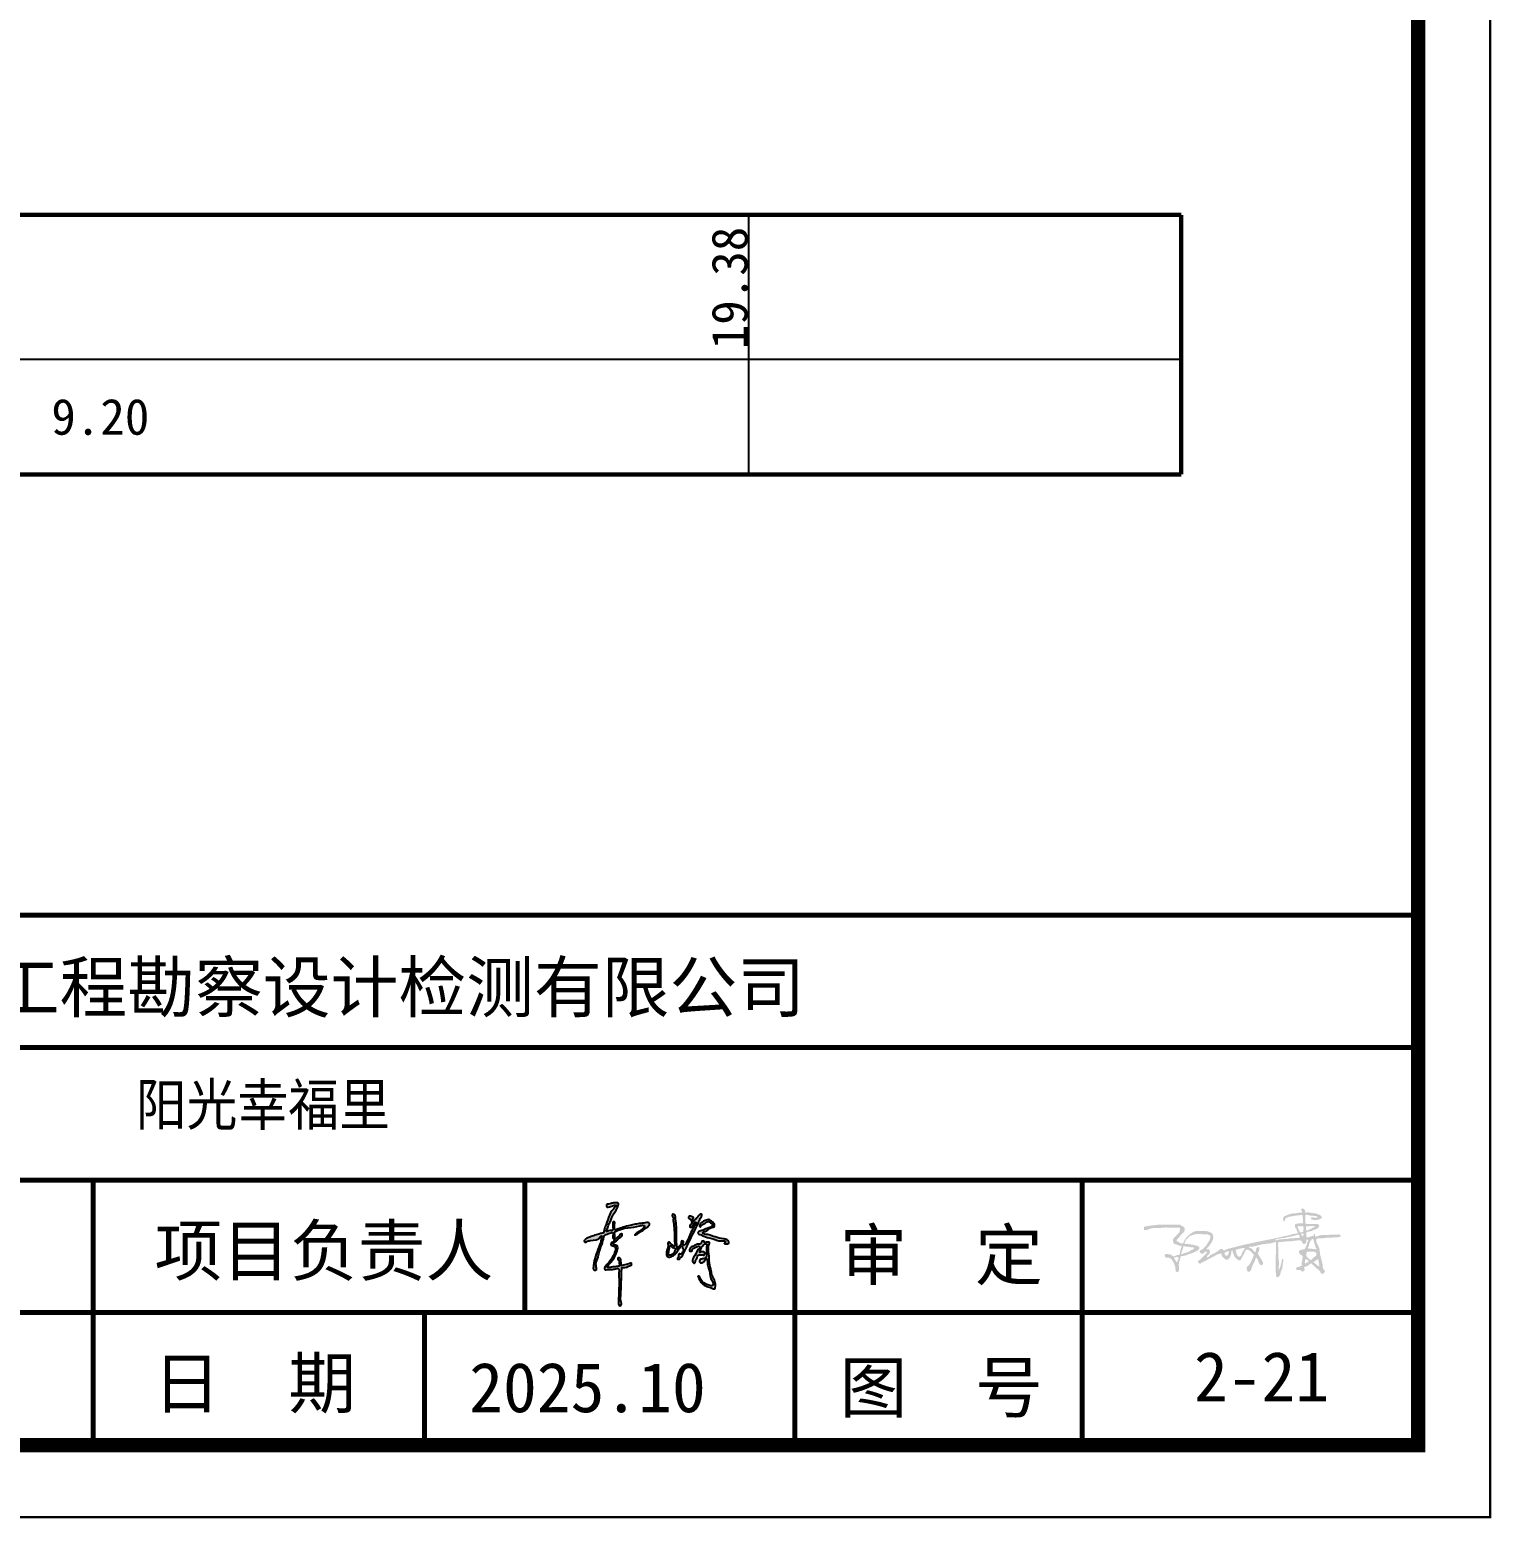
# Model space of a CAD drawing. Header units: millimetres. Extents: x -255 to 9196, y 129 to 426.
# Drawn here: x 9094.2 to 9195.6, y 129.3 to 232.5 of the extents above; entities that cross this region are included whole.
import ezdxf
from ezdxf.enums import TextEntityAlignment as Align

# ---------------------------------------------------------------- set-up
doc = ezdxf.new("R2010")
doc.units = ezdxf.units.MM
doc.layers.add('不打印', color=7, linetype='Continuous', plot=False)
doc.layers.add('地质-图框', color=7, linetype='Continuous')
doc.layers.add('地质-标注栏', color=7, linetype='Continuous')
doc.styles.add('LZ_PMT_LINE', font='SIMSUN_0.TTF', dxfattribs={"height": 2})
doc.styles.get("Standard").update_dxf_attribs({"font": 'simfang_0.ttf', "height": 2.5})
doc.styles.add('标注栏数据', font='simfang_0.ttf', dxfattribs={"width": 0.7, "height": 2.5})

msp = doc.modelspace()

# ---------------------------------------------------------------- hatches: boundary and pattern name
at = {"linetype": 'Continuous'}
h = msp.add_hatch(color=0, dxfattribs=at)
edge = h.paths.add_edge_path()
edge.add_spline(control_points=[(9134.82, 151), (9134.82, 151), (9134.6, 150.97), (9134.47, 150.9), (9134.31, 150.82), (9134.19, 150.88), (9134.16, 150.96), (9134.2, 151.06), (9134.34, 151.04), (9134.51, 151.12), (9134.72, 151.15), (9135.03, 151.18), (9135, 150.96), (9134.94, 150.81), (9134.84, 150.66), (9134.75, 150.5), (9134.64, 150.33), (9134.54, 150.11), (9134.45, 149.84), (9134.31, 149.64), (9134.27, 149.43), (9134.21, 149.32), (9134.11, 149.16), (9134.28, 149.17), (9134.38, 149.22), (9134.51, 149.23), (9134.66, 149.25), (9134.59, 149.49), (9134.63, 149.64), (9134.59, 149.84), (9134.77, 149.84), (9134.71, 149.64), (9134.74, 149.49), (9134.72, 149.34), (9134.78, 149.25), (9134.98, 149.37), (9135.26, 149.42), (9135.67, 149.55), (9136.07, 149.63), (9136.46, 149.73), (9136.79, 149.73), (9137.01, 149.8), (9137.19, 149.73), (9137.09, 149.52), (9136.85, 149.35), (9136.56, 149.14), (9136.3, 148.98), (9136.18, 148.92), (9136.11, 148.89), (9136.21, 149), (9136.3, 149.07), (9136.5, 149.2), (9136.66, 149.34), (9136.79, 149.44), (9136.83, 149.55), (9136.67, 149.6), (9136.02, 149.38), (9135.39, 149.47), (9134.72, 149.11), (9134.75, 149.07), (9134.72, 148.95), (9134.77, 148.83), (9134.75, 148.68), (9134.84, 148.63), (9134.91, 148.75), (9135.02, 148.83), (9135.11, 148.92), (9135.18, 149), (9135.27, 148.98), (9135.25, 148.82), (9135.07, 148.73), (9134.91, 148.54), (9134.76, 148.45), (9134.67, 148.36), (9134.67, 148.29), (9134.7, 148.17), (9134.93, 148.24), (9134.98, 147.92), (9134.84, 147.58), (9134.62, 147.19), (9134.38, 146.87), (9134.24, 146.77), (9134.2, 146.68), (9134.38, 146.63), (9134.56, 146.7), (9134.83, 146.72), (9134.97, 146.74), (9135.09, 146.76), (9135.06, 146.91), (9135.06, 147.02), (9135.06, 147.18), (9134.93, 147.19), (9134.96, 147.38), (9135.2, 147.28), (9135.16, 147.06), (9135.22, 146.93), (9135.18, 146.77), (9135.47, 146.87), (9135.63, 146.9), (9135.81, 146.94), (9135.89, 146.98), (9135.91, 146.94), (9135.92, 146.9), (9135.92, 146.86), (9135.91, 146.81), (9135.86, 146.81), (9135.68, 146.74), (9135.49, 146.69), (9135.28, 146.67), (9135.26, 146.65), (9135.22, 146.65), (9135.24, 146.62), (9135.18, 146.28), (9135.23, 145.64), (9135.16, 144.87), (9135.15, 144.35), (9135.23, 144.12), (9135.18, 143.99), (9134.99, 144.04), (9135.03, 144.87), (9135.04, 145.58), (9135.03, 146.31), (9135.06, 146.49), (9135.02, 146.54), (9135, 146.6), (9134.81, 146.57), (9134.55, 146.5), (9134.29, 146.54), (9134.07, 146.48), (9134.05, 146.55), (9134.03, 146.61), (9134.06, 146.71), (9134.17, 146.87), (9134.44, 147.09), (9134.61, 147.43), (9134.74, 147.71), (9134.81, 147.89), (9134.82, 148.1), (9134.64, 148.16), (9134.47, 148.2), (9134.49, 148.36), (9134.61, 148.42), (9134.71, 148.48), (9134.73, 148.6), (9134.61, 148.67), (9134.6, 148.84), (9134.66, 149), (9134.57, 149.1), (9134.39, 149.01), (9134.22, 149), (9134.02, 148.91), (9133.98, 148.62), (9133.83, 148.22), (9133.63, 147.67), (9133.56, 147.23), (9133.42, 146.96), (9133.46, 146.82), (9133.44, 146.7), (9133.51, 146.6), (9133.47, 146.52), (9133.43, 146.47), (9133.36, 146.48), (9133.27, 146.49), (9133.25, 146.64), (9133.31, 147.16), (9133.54, 147.84), (9133.81, 148.51), (9133.81, 148.76), (9133.9, 148.86), (9133.77, 148.85), (9133.66, 148.57), (9133.18, 148.57), (9132.84, 148.49), (9132.71, 148.4), (9132.63, 148.46), (9132.64, 148.58), (9132.79, 148.69), (9133.04, 148.77), (9133.36, 148.93), (9133.67, 148.97), (9133.85, 149.05), (9133.98, 149.04), (9133.99, 149.26), (9134.23, 149.77), (9134.35, 150.46), (9134.75, 150.81), (9134.8, 150.89), (9134.83, 150.93), (9134.84, 150.96), (9134.86, 150.99), (9134.82, 151), (9134.82, 151)], knot_values=[0, 0, 0, 0, 0.197659, 0.38152, 0.566109, 0.652135, 0.748753, 0.807036, 0.92578, 1.122031, 1.368988, 1.626652, 1.76802, 1.918621, 2.118344, 2.300641, 2.476901, 2.727997, 3.020459, 3.30281, 3.467088, 3.639635, 3.748419, 3.829445, 4.003086, 4.123696, 4.214806, 4.40081, 4.667341, 4.776567, 4.878347, 5.011798, 5.239779, 5.391232, 5.421408, 5.561877, 5.912571, 6.38166, 6.788598, 7.158235, 7.581854, 7.75821, 7.879208, 8.024703, 8.302733, 8.776744, 9.113748, 9.171835, 9.21185, 9.282009, 9.431192, 9.655122, 9.945004, 10.084012, 10.156313, 10.23478, 10.492922, 12.265977, 12.308224, 12.341497, 12.381398, 12.643767, 12.73859, 12.784271, 12.894334, 13.057034, 13.22312, 13.293963, 13.355493, 13.427134, 13.691979, 13.931156, 14.154695, 14.230531, 14.280349, 14.357953, 14.559753, 14.73671, 15.127693, 15.701362, 16.09181, 16.245167, 16.284172, 16.325965, 16.693564, 16.937976, 17.092889, 17.140175, 17.268068, 17.432612, 17.543247, 17.640717, 17.742204, 17.919021, 18.124187, 18.330875, 18.38331, 18.514374, 18.915136, 19.05586, 19.094889, 19.129342, 19.171939, 19.2281, 19.253164, 19.30045, 19.335915, 19.866366, 19.900833, 19.91431, 19.956102, 19.971506, 20.016335, 20.975658, 21.868584, 22.374573, 22.482502, 22.597173, 22.697846, 22.941553, 24.708467, 25.088101, 25.161193, 25.220954, 25.277606, 25.350797, 25.711986, 26.113546, 26.20435, 26.256258, 26.30822, 26.383415, 26.54161, 26.923438, 27.405824, 27.649529, 27.849929, 27.988286, 28.210288, 28.334066, 28.448614, 28.601664, 28.712075, 28.802319, 28.905249, 29.053216, 29.28859, 29.3441, 29.421244, 29.800842, 29.895833, 30.034219, 30.598059, 31.241971, 31.744499, 31.964954, 32.082734, 32.192402, 32.311997, 32.392136, 32.448377, 32.505145, 32.585331, 32.68582, 32.890345, 34.212601, 34.822842, 34.959792, 35.019354, 35.099489, 35.175216, 35.910229, 36.17828, 36.27437, 36.332015, 36.438545, 36.566652, 36.87459, 37.22398, 37.642874, 37.759289, 37.851306, 37.959659, 38.310672, 39.66111, 39.8191, 39.895663, 39.943134, 39.968266, 39.993907, 40.020381, 40.020381, 40.020381, 40.020381], degree=3, periodic=0)
h = msp.add_hatch(color=0, dxfattribs=at)
edge = h.paths.add_edge_path()
edge.add_spline(control_points=[(9138.75, 150.19), (9138.75, 150.19), (9138.7, 150.37), (9138.87, 150.36), (9138.96, 150.23), (9138.99, 149.93), (9139.04, 149.38), (9139.02, 148.81), (9139.05, 148.29), (9139.08, 148.13), (9139.06, 147.94), (9139.13, 147.99), (9139.15, 148.1), (9139.25, 148.18), (9139.33, 148.25), (9139.35, 148.33), (9139.34, 148.41), (9139.36, 148.53), (9139.46, 148.52), (9139.54, 148.47), (9139.52, 148.38), (9139.46, 148.31), (9139.49, 148.22), (9139.57, 148.2), (9139.64, 148.28), (9139.88, 148.6), (9140.04, 149.21), (9140.28, 149.54), (9140.42, 149.81), (9140.24, 149.77), (9140.22, 149.63), (9140.13, 149.53), (9140.06, 149.44), (9139.91, 149.48), (9140.01, 149.61), (9140.05, 149.7), (9140.08, 149.76), (9140.09, 149.81), (9140.05, 149.85), (9140.07, 149.92), (9140.03, 149.99), (9139.96, 150.06), (9139.84, 150.09), (9139.87, 150.18), (9139.91, 150.23), (9139.94, 150.22), (9139.99, 150.22), (9140.05, 150.21), (9140.12, 150.18), (9140.22, 150.15), (9140.19, 150.05), (9140.13, 149.98), (9140.13, 149.9), (9140.13, 149.78), (9140.28, 149.92), (9140.41, 150.06), (9140.56, 150.26), (9140.7, 150.38), (9140.79, 150.35), (9140.79, 150.24), (9140.68, 150.09), (9140.41, 149.33), (9139.9, 148.52), (9139.57, 147.67), (9139.39, 147.43), (9139.31, 147.35), (9139.28, 147.25), (9139.19, 147.25), (9139.09, 147.22), (9139.1, 147.34), (9139.17, 147.41), (9139.18, 147.5), (9139.19, 147.64), (9139.26, 147.6), (9139.29, 147.58), (9139.36, 147.57), (9139.39, 147.71), (9139.48, 147.78), (9139.53, 147.92), (9139.43, 148.01), (9139.45, 148.12), (9139.33, 148.18), (9139.29, 147.98), (9139.15, 147.88), (9139.05, 147.69), (9138.91, 147.55), (9138.75, 147.45), (9138.59, 147.37), (9138.44, 147.37), (9138.31, 147.46), (9138.33, 147.72), (9138.41, 147.96), (9138.47, 148.21), (9138.41, 148.36), (9138.49, 148.44), (9138.57, 148.4), (9138.62, 148.3), (9138.75, 148.24), (9138.82, 148.17), (9138.89, 148.1), (9138.94, 148.19), (9138.89, 148.37), (9138.91, 148.81), (9138.86, 149.31), (9138.85, 149.75), (9138.77, 149.98), (9138.84, 150.11), (9138.75, 150.19), (9138.75, 150.19)], knot_values=[0, 0, 0, 0, 0.151641, 0.238659, 0.376664, 0.590515, 1.141021, 2.014882, 2.347755, 2.615323, 2.676021, 2.710593, 2.804102, 3.007035, 3.061602, 3.13322, 3.245143, 3.315186, 3.427304, 3.477072, 3.564265, 3.655727, 3.739894, 3.799056, 3.87173, 4.029935, 5.057343, 5.495043, 5.597064, 5.685824, 5.870477, 5.988218, 6.103187, 6.183129, 6.327156, 6.441553, 6.499549, 6.531273, 6.581438, 6.655339, 6.72585, 6.812621, 6.931223, 7.021295, 7.055988, 7.084035, 7.115588, 7.194681, 7.265663, 7.364865, 7.435714, 7.528285, 7.616981, 7.694766, 7.78323, 8.036039, 8.413504, 8.498284, 8.569266, 8.640116, 8.796808, 9.11983, 11.055099, 11.664171, 11.835983, 11.928577, 12.010113, 12.106825, 12.184086, 12.258206, 12.373062, 12.483201, 12.58762, 12.624928, 12.680159, 12.714126, 12.812598, 13.001774, 13.096833, 13.217036, 13.332331, 13.402875, 13.528845, 13.768977, 13.951307, 14.158673, 14.352187, 14.53796, 14.658549, 14.786357, 14.957076, 15.350749, 15.580771, 15.713776, 15.795278, 15.84804, 15.944469, 16.12046, 16.24941, 16.284195, 16.350242, 16.460828, 16.859637, 17.639134, 17.969349, 18.182657, 18.322554, 18.394148, 18.394148, 18.394148, 18.394148], degree=3, periodic=0)
edge = h.paths.add_edge_path()
edge.add_spline(control_points=[(9138.53, 148.08), (9138.53, 148.08), (9138.59, 148.16), (9138.68, 148.15), (9138.74, 148.06), (9138.84, 147.99), (9138.96, 147.97), (9138.99, 147.88), (9138.93, 147.81), (9138.87, 147.7), (9138.75, 147.56), (9138.6, 147.52), (9138.42, 147.56), (9138.48, 147.73), (9138.49, 147.88), (9138.51, 147.97), (9138.53, 148.08), (9138.53, 148.08)], knot_values=[0, 0, 0, 0, 0.075273, 0.154812, 0.252221, 0.377888, 0.530519, 0.569008, 0.63793, 0.773479, 0.964927, 1.137476, 1.253643, 1.402924, 1.561683, 1.692143, 1.765906, 1.765906, 1.765906, 1.765906], degree=3, periodic=0)
h = msp.add_hatch(color=0, dxfattribs=at)
edge = h.paths.add_edge_path()
edge.add_spline(control_points=[(9140.67, 149.48), (9140.67, 149.48), (9140.6, 149.51), (9140.63, 149.59), (9140.66, 149.65), (9140.69, 149.74), (9140.8, 149.79), (9140.9, 149.87), (9141.04, 149.93), (9141.16, 149.96), (9141.29, 150.01), (9141.34, 149.93), (9141.43, 149.91), (9141.51, 149.81), (9141.66, 149.74), (9141.68, 149.59), (9141.65, 149.45), (9141.33, 149.45), (9141.16, 149.18), (9140.92, 149.15), (9140.79, 148.99), (9141.36, 148.94), (9141.7, 148.76), (9142.19, 148.67), (9142.52, 148.61), (9142.65, 148.51), (9142.68, 148.4), (9142.63, 148.31), (9142.51, 148.3), (9142.44, 148.3), (9142.34, 148.32), (9142.38, 148.38), (9142.43, 148.4), (9142.46, 148.53), (9141.92, 148.47), (9141.6, 148.67), (9141.1, 148.74), (9140.84, 148.87), (9140.67, 148.96), (9140.53, 148.97), (9140.51, 149.06), (9140.57, 149.18), (9140.84, 149.22), (9141.12, 149.37), (9141.37, 149.44), (9141.58, 149.57), (9141.49, 149.72), (9141.37, 149.76), (9141.28, 149.87), (9141.14, 149.86), (9141.03, 149.72), (9140.85, 149.66), (9140.73, 149.56), (9140.72, 149.48), (9140.67, 149.48), (9140.67, 149.48)], knot_values=[0, 0, 0, 0, 0.068569, 0.120283, 0.209334, 0.288456, 0.410161, 0.543077, 0.67672, 0.831793, 0.968421, 0.997207, 1.096469, 1.208819, 1.397135, 1.525038, 1.6288, 1.79443, 2.318001, 2.461788, 2.508986, 2.880792, 3.402072, 4.029968, 4.268004, 4.406366, 4.496694, 4.587713, 4.670899, 4.818574, 4.863121, 4.909296, 4.982462, 5.020931, 5.274915, 5.995984, 6.445824, 6.716471, 6.880111, 7.020502, 7.069661, 7.134015, 7.408033, 7.793483, 8.071446, 8.264313, 8.338473, 8.530902, 8.628222, 8.742587, 8.884205, 9.139889, 9.29114, 9.346422, 9.364859, 9.364859, 9.364859, 9.364859], degree=3, periodic=0)
h = msp.add_hatch(color=256)
edge = h.paths.add_edge_path(flags=16)
edge.add_spline(control_points=[(9177.06, 147.65), (9177.05, 147.62), (9177.05, 147.57), (9177.11, 147.52), (9177.16, 147.49), (9177.21, 147.48), (9177.28, 147.49), (9177.29, 147.56), (9177.33, 147.61), (9177.35, 147.67), (9177.37, 147.72), (9177.35, 147.78), (9177.28, 147.78), (9177.21, 147.76), (9177.14, 147.75), (9177.12, 147.68), (9177.07, 147.69), (9177.06, 147.67), (9177.06, 147.65), (9177.06, 147.65)], knot_values=[0, 0, 0, 0, 1.094844, 2.010583, 2.936971, 3.772058, 4.559337, 5.371692, 6.406572, 7.298431, 8.125414, 8.707814, 9.723429, 10.914867, 11.774738, 12.831234, 13.232699, 13.516351, 13.791121, 13.791121, 13.791121, 13.791121], degree=3, periodic=0)
edge = h.paths.add_edge_path()
edge.add_spline(control_points=[(9171.47, 149.27), (9171.47, 149.31), (9171.47, 149.39), (9171.48, 149.45), (9171.47, 149.5), (9171.53, 149.5), (9171.65, 149.52), (9171.89, 149.57), (9172.2, 149.59), (9172.47, 149.64), (9172.72, 149.63), (9172.98, 149.63), (9173.25, 149.64), (9173.55, 149.63), (9173.76, 149.64), (9173.98, 149.63), (9174.11, 149.53), (9174.28, 149.46), (9174.32, 149.28), (9174.24, 149.08), (9174.02, 148.95), (9173.91, 148.72), (9173.76, 148.64), (9173.72, 148.5), (9173.91, 148.42), (9174.14, 148.24), (9174.24, 148.46), (9174.31, 148.62), (9174.48, 148.82), (9174.7, 149.01), (9174.91, 149.15), (9175.18, 149.21), (9175.46, 149.18), (9175.79, 149.21), (9176.03, 149.12), (9176.23, 149.02), (9176.27, 148.82), (9176.29, 148.62), (9176.16, 148.4), (9176.03, 148.19), (9175.9, 148.06), (9175.8, 147.98), (9175.84, 147.89), (9175.95, 147.96), (9176.09, 147.79), (9176.02, 147.56), (9175.86, 147.5), (9175.83, 147.42), (9175.86, 147.33), (9176.01, 147.44), (9176.1, 147.55), (9176.28, 147.6), (9176.41, 147.69), (9176.57, 147.77), (9176.68, 147.88), (9176.82, 147.98), (9176.93, 147.93), (9177.01, 147.8), (9177.19, 147.93), (9177.6, 148.03), (9178.29, 148.22), (9179.17, 148.4), (9180.02, 148.58), (9180.71, 148.7), (9181.23, 148.85), (9181.56, 148.89), (9181.82, 149.01), (9182, 148.99), (9182.19, 149.07), (9182.08, 149.21), (9182.05, 149.34), (9181.94, 149.45), (9181.93, 149.59), (9182, 149.71), (9182.17, 149.7), (9182.32, 149.75), (9182.49, 149.69), (9182.52, 149.81), (9182.51, 149.96), (9182.48, 150.11), (9182.49, 150.33), (9182.27, 150.28), (9182.07, 150.28), (9181.84, 150.22), (9181.6, 150.21), (9181.42, 150.14), (9181.28, 150.07), (9181.24, 149.97), (9181.26, 149.9), (9181.19, 149.84), (9181.13, 149.92), (9181.12, 150.02), (9181.14, 150.19), (9181.37, 150.28), (9181.59, 150.37), (9181.85, 150.43), (9182.09, 150.42), (9182.26, 150.5), (9182.47, 150.42), (9182.42, 150.56), (9182.39, 150.62), (9182.38, 150.69), (9182.4, 150.76), (9182.49, 150.76), (9182.58, 150.72), (9182.67, 150.63), (9182.65, 150.54), (9182.65, 150.44), (9182.83, 150.52), (9183, 150.45), (9183.25, 150.43), (9183.48, 150.4), (9183.65, 150.31), (9183.78, 150.24), (9183.81, 150.13), (9183.77, 150.05), (9183.67, 150.01), (9183.53, 149.97), (9183.37, 149.94), (9183.24, 149.96), (9183.16, 150), (9183.07, 149.99), (9183.06, 150.07), (9183.07, 150.16), (9183.22, 150.12), (9183.34, 150.13), (9183.44, 150.13), (9183.53, 150.11), (9183.52, 150.18), (9183.4, 150.23), (9183.24, 150.25), (9183.04, 150.25), (9182.89, 150.29), (9182.78, 150.32), (9182.68, 150.33), (9182.65, 150.22), (9182.67, 150.08), (9182.68, 149.92), (9182.64, 149.77), (9182.7, 149.7), (9182.85, 149.65), (9183.1, 149.71), (9183.35, 149.67), (9183.56, 149.69), (9183.68, 149.52), (9183.46, 149.31), (9183.18, 149.25), (9182.95, 149.14), (9182.76, 149.14), (9182.73, 149.03), (9182.76, 148.93), (9182.68, 148.7), (9182.98, 148.79), (9183.12, 148.84), (9183.27, 148.86), (9183.24, 148.97), (9183.37, 149.02), (9183.28, 148.73), (9183.76, 148.96), (9184.09, 148.88), (9184.56, 148.97), (9184.85, 148.92), (9185.02, 148.97), (9185.08, 148.91), (9185.11, 148.86), (9185.11, 148.81), (9185.09, 148.77), (9185.04, 148.78), (9184.96, 148.77), (9184.81, 148.75), (9184.51, 148.74), (9184.1, 148.74), (9183.76, 148.65), (9183.45, 148.7), (9183.38, 148.43), (9183.62, 148.17), (9183.67, 147.7), (9183.75, 147.27), (9183.89, 146.88), (9183.86, 146.56), (9184.09, 146.4), (9183.94, 146.27), (9183.78, 146.17), (9183.66, 146.51), (9183.38, 146.61), (9183.24, 146.83), (9183.12, 146.88), (9183.1, 147), (9182.88, 146.82), (9182.78, 146.73), (9182.57, 146.71), (9182.58, 146.59), (9182.63, 146.54), (9182.63, 146.44), (9182.53, 146.39), (9182.4, 146.37), (9182.36, 146.51), (9182.22, 146.48), (9182.12, 146.47), (9182.01, 146.52), (9182.03, 146.67), (9182.19, 146.7), (9182.3, 146.74), (9182.46, 146.79), (9182.37, 146.97), (9182.47, 147.12), (9182.44, 147.27), (9182.52, 147.44), (9182.37, 147.53), (9182.25, 147.61), (9182.19, 147.79), (9182.33, 147.9), (9182.48, 147.9), (9182.66, 147.94), (9182.69, 148.11), (9182.78, 148.25), (9182.77, 148.39), (9182.85, 148.47), (9182.89, 148.55), (9182.83, 148.61), (9182.72, 148.61), (9182.74, 148.48), (9182.72, 148.37), (9182.58, 148.24), (9182.45, 148.37), (9182.42, 148.51), (9182.23, 148.56), (9181.88, 148.5), (9181.47, 148.47), (9181.09, 148.46), (9180.93, 148.41), (9180.79, 148.44), (9180.78, 148.34), (9180.77, 148.22), (9180.79, 147.98), (9180.8, 147.67), (9180.79, 147.28), (9180.87, 146.87), (9180.79, 146.67), (9180.81, 146.47), (9180.86, 146.52), (9180.86, 146.59), (9180.92, 146.67), (9180.96, 146.78), (9180.96, 146.91), (9181.04, 147.01), (9181.02, 147.12), (9181.05, 147.19), (9181.06, 147.28), (9181.11, 147.25), (9181.17, 147.18), (9181.1, 146.98), (9181.09, 146.76), (9181.06, 146.53), (9180.95, 146.4), (9180.97, 146.24), (9180.88, 146.1), (9180.8, 145.98), (9180.69, 145.99), (9180.63, 146.08), (9180.63, 146.24), (9180.6, 146.44), (9180.62, 146.76), (9180.61, 147.14), (9180.62, 147.71), (9180.64, 148.08), (9180.63, 148.46), (9180.34, 148.33), (9180.09, 148.32), (9179.68, 148.28), (9179.36, 148.19), (9179.04, 148.11), (9178.9, 148.11), (9178.72, 148.1), (9178.8, 148), (9178.93, 148.01), (9179.05, 147.87), (9179.1, 147.76), (9179.24, 147.72), (9179.22, 147.87), (9179.25, 147.98), (9179.33, 148.06), (9179.46, 148.11), (9179.5, 147.93), (9179.45, 147.8), (9179.36, 147.66), (9179.43, 147.52), (9179.53, 147.36), (9179.64, 147.18), (9179.76, 147), (9179.71, 146.85), (9179.59, 146.8), (9179.5, 146.89), (9179.42, 147), (9179.4, 147.14), (9179.35, 147.25), (9179.23, 147.43), (9179.19, 147.15), (9179.09, 146.96), (9178.95, 146.7), (9178.9, 146.45), (9178.75, 146.33), (9178.61, 146.42), (9178.61, 146.54), (9178.58, 146.67), (9178.71, 146.78), (9178.84, 146.93), (9178.93, 147.16), (9179.03, 147.33), (9179.08, 147.47), (9179.08, 147.58), (9178.93, 147.71), (9178.81, 147.85), (9178.64, 147.92), (9178.56, 147.89), (9178.42, 147.71), (9178.37, 147.48), (9178.22, 147.3), (9178.22, 147.18), (9178.1, 147.15), (9178.02, 147.18), (9177.91, 147.25), (9177.78, 147.36), (9177.71, 147.52), (9177.67, 147.63), (9177.63, 147.72), (9177.63, 147.77), (9177.64, 147.83), (9177.59, 147.82), (9177.5, 147.81), (9177.54, 147.64), (9177.48, 147.47), (9177.41, 147.29), (9177.26, 147.2), (9177.11, 147.2), (9177.03, 147.32), (9176.91, 147.39), (9176.86, 147.49), (9176.87, 147.65), (9176.65, 147.6), (9176.49, 147.54), (9176.27, 147.4), (9176, 147.28), (9175.71, 147.1), (9175.48, 147.02), (9175.37, 146.91), (9175.29, 146.94), (9175.25, 147), (9175.19, 147.12), (9175.31, 147.17), (9175.42, 147.26), (9175.55, 147.38), (9175.68, 147.5), (9175.75, 147.6), (9175.81, 147.65), (9175.85, 147.73), (9175.77, 147.79), (9175.67, 147.74), (9175.61, 147.62), (9175.48, 147.61), (9175.37, 147.66), (9175.33, 147.75), (9175.35, 147.87), (9175.5, 147.88), (9175.65, 148.05), (9175.82, 148.2), (9175.91, 148.41), (9176.02, 148.54), (9176.06, 148.69), (9176.1, 148.85), (9175.98, 148.93), (9175.81, 148.99), (9175.62, 148.94), (9175.41, 149.01), (9175.25, 148.98), (9175.07, 148.98), (9174.91, 148.95), (9174.78, 148.89), (9174.66, 148.85), (9174.59, 148.77), (9174.48, 148.68), (9174.37, 148.58), (9174.34, 148.45), (9174.28, 148.4), (9174.27, 148.28), (9174.41, 148.31), (9174.53, 148.3), (9174.68, 148.25), (9174.85, 148.26), (9174.98, 148.19), (9175.11, 148.19), (9175.2, 148.14), (9175.29, 148.12), (9175.31, 148.03), (9175.31, 147.96), (9175.24, 147.87), (9175.05, 147.77), (9174.8, 147.64), (9174.52, 147.57), (9174.31, 147.47), (9174.16, 147.47), (9174.01, 147.45), (9173.99, 147.27), (9173.93, 147.11), (9173.87, 146.89), (9173.9, 146.68), (9173.92, 146.49), (9173.86, 146.35), (9173.66, 146.32), (9173.66, 146.56), (9173.63, 146.79), (9173.52, 147.02), (9173.39, 147.24), (9173.19, 147.37), (9172.99, 147.33), (9172.9, 147.44), (9172.89, 147.59), (9173.03, 147.59), (9173.17, 147.59), (9173.35, 147.57), (9173.55, 147.36), (9173.73, 147.56), (9173.96, 147.52), (9173.95, 147.7), (9174, 147.84), (9174.03, 148), (9174.07, 148.1), (9174.12, 148.21), (9173.96, 148.13), (9173.85, 148.22), (9173.7, 148.26), (9173.54, 148.3), (9173.48, 148.43), (9173.47, 148.55), (9173.53, 148.72), (9173.71, 148.88), (9173.92, 149.05), (9173.96, 149.25), (9174, 149.43), (9173.82, 149.43), (9173.59, 149.43), (9173.25, 149.42), (9172.9, 149.45), (9172.58, 149.4), (9172.27, 149.4), (9171.96, 149.39), (9171.71, 149.27), (9171.6, 149.26), (9171.47, 149.26), (9171.47, 149.27)], knot_values=[0, 0, 0, 0, 1.976312, 3.018367, 3.269898, 3.749702, 4.834006, 9.62362, 13.452743, 18.627688, 21.612948, 24.346242, 29.741381, 33.302581, 37.366558, 39.173731, 42.502539, 44.546889, 46.627753, 49.567369, 53.604173, 57.284866, 59.75768, 61.074803, 62.326696, 67.979375, 69.132216, 71.889253, 75.683349, 80.376133, 84.739519, 86.490853, 92.234156, 97.068019, 100.429757, 103.693796, 105.598345, 109.17742, 112.023186, 116.60901, 119.542734, 120.725083, 121.411546, 123.11809, 124.588039, 129.410696, 130.720715, 131.927345, 132.512105, 134.442431, 137.229942, 139.767682, 141.969606, 144.264473, 147.202208, 149.156303, 150.995179, 151.77243, 155.250043, 157.768724, 171.532936, 185.086132, 197.290427, 209.084545, 215.623844, 220.562481, 223.780967, 227.404624, 228.938971, 231.18602, 232.99334, 235.279714, 237.39077, 238.413247, 240.945245, 243.852354, 245.95977, 246.754168, 248.413036, 252.429649, 254.024041, 256.622344, 259.532533, 263.465936, 266.597203, 270.043433, 271.790493, 273.165009, 274.278271, 275.155617, 275.96863, 278.137574, 279.489418, 282.933465, 287.218074, 290.631735, 294.43893, 297.066035, 299.279555, 300.631477, 301.741743, 302.480205, 303.51679, 304.510579, 305.744526, 308.045667, 309.10708, 309.738011, 311.721468, 314.587144, 318.560317, 321.978382, 324.929444, 326.726307, 328.375842, 329.212915, 330.25815, 332.912487, 335.737852, 337.322197, 338.464063, 339.540303, 340.517248, 341.291475, 343.24226, 345.424661, 346.906066, 347.790693, 348.283761, 349.37956, 352.817893, 355.786154, 358.093634, 359.322049, 360.782347, 361.645093, 363.565636, 367.250663, 368.807935, 369.801923, 370.698936, 375.382624, 380.290659, 382.057817, 384.048911, 387.541174, 392.467198, 396.884683, 398.870852, 399.463262, 401.525914, 403.50169, 407.635898, 409.387035, 411.233271, 412.280452, 413.20357, 415.190434, 419.044115, 426.82695, 433.696307, 438.234604, 439.880328, 440.5342, 441.546128, 442.183141, 442.753004, 443.168649, 444.25252, 446.435187, 449.787888, 457.012911, 463.817808, 466.622312, 467.653782, 474.772731, 480.221843, 487.75307, 493.758919, 498.268061, 500.770469, 503.126663, 504.93944, 508.215227, 514.602973, 517.725651, 519.162893, 519.653701, 522.57407, 525.985365, 528.091346, 529.420767, 530.44176, 531.074818, 533.51958, 534.412854, 536.192404, 538.038156, 539.769774, 540.822907, 542.444399, 544.691107, 546.792547, 548.016807, 551.031041, 552.848139, 555.141276, 557.888754, 559.117839, 562.162851, 564.274516, 565.814007, 568.969099, 570.805367, 573.405532, 575.322644, 577.850069, 578.932876, 580.303886, 580.965396, 582.395387, 583.584192, 585.599442, 587.646145, 589.914983, 591.789159, 593.27422, 597.94608, 607.063846, 611.402782, 614.073872, 615.321987, 615.878503, 617.519975, 620.919802, 626.227157, 631.278458, 637.955565, 642.446505, 643.232821, 643.760483, 644.456326, 646.177092, 647.742257, 649.719808, 651.636288, 652.979528, 654.238301, 655.194152, 655.659487, 656.394987, 659.092563, 663.591374, 666.73103, 668.397875, 670.738048, 673.250698, 675.453964, 676.439317, 677.660828, 679.829027, 683.261807, 686.437325, 693.520123, 699.871158, 710.80178, 711.665262, 714.371367, 719.852061, 724.798696, 731.582425, 735.049173, 737.977924, 739.413207, 740.181114, 742.294893, 744.847896, 747.080249, 748.01495, 749.656081, 751.744516, 753.156469, 754.723524, 756.064382, 759.453584, 761.036376, 762.882106, 765.701193, 769.323154, 772.347842, 774.172791, 775.585183, 777.013936, 779.293074, 781.697647, 782.695741, 785.087573, 787.226283, 790.776274, 796.031545, 799.610519, 801.573474, 803.326881, 805.300637, 806.912735, 808.495868, 812.035945, 815.779267, 818.869602, 820.811829, 822.125877, 823.541907, 828.940789, 830.302191, 831.031036, 832.606796, 840.023967, 840.684534, 842.883131, 844.244533, 845.363175, 846.535711, 849.926761, 852.286909, 854.171399, 855.113645, 856.128269, 856.673621, 857.147526, 858.050728, 860.090115, 862.716938, 866.384136, 867.936357, 870.065038, 872.061231, 873.982345, 875.67185, 877.131449, 879.445427, 882.719542, 885.677448, 890.574174, 895.673374, 900.269723, 901.080783, 902.0814, 903.195863, 904.760709, 906.51745, 907.912156, 911.149921, 913.959999, 915.505406, 916.565642, 917.656816, 918.348052, 920.340725, 921.570186, 923.703426, 925.112377, 926.520541, 927.902372, 929.517787, 932.398315, 937.179688, 939.59686, 942.195605, 944.091548, 946.864224, 947.8244, 950.291283, 954.566441, 955.923755, 959.676397, 961.5313, 963.693704, 966.5664, 967.727809, 969.03891, 971.169049, 973.960761, 975.413252, 976.517354, 977.539594, 979.222904, 980.846563, 983.344484, 985.952933, 988.091281, 989.728729, 991.182119, 992.528204, 993.655163, 994.585274, 995.88215, 998.258073, 1003.821633, 1008.058251, 1010.833525, 1013.583601, 1014.67668, 1017.228742, 1019.702485, 1022.748285, 1026.782974, 1029.033757, 1031.10648, 1032.665939, 1035.775685, 1038.774974, 1043.505154, 1046.495812, 1049.996333, 1053.115253, 1054.040804, 1056.294707, 1057.620278, 1059.043068, 1062.953747, 1065.090649, 1070.123473, 1071.433068, 1073.272203, 1075.944948, 1078.502315, 1080.15249, 1081.014965, 1082.574426, 1084.823859, 1086.961129, 1089.405106, 1091.419354, 1092.609896, 1094.709199, 1098.735043, 1103.263313, 1105.737056, 1107.750914, 1109.564562, 1112.173013, 1118.219875, 1124.030812, 1127.369626, 1132.591904, 1137.489058, 1140.639116, 1143.742249, 1144.231568, 1144.231568, 1144.231568, 1144.231568], degree=3, periodic=0)
edge = h.paths.add_edge_path(flags=16)
edge.add_spline(control_points=[(9177.83, 147.83), (9177.85, 147.79), (9177.88, 147.7), (9177.89, 147.58), (9177.96, 147.49), (9178.03, 147.4), (9178.13, 147.42), (9178.21, 147.48), (9178.25, 147.6), (9178.29, 147.71), (9178.35, 147.8), (9178.39, 147.86), (9178.43, 147.92), (9178.46, 147.98), (9178.41, 148.05), (9178.28, 147.99), (9178.13, 147.98), (9178, 147.92), (9177.89, 147.91), (9177.82, 147.87), (9177.83, 147.84), (9177.83, 147.83)], knot_values=[0, 0, 0, 0, 2.065977, 3.778019, 5.026363, 7.020016, 7.991516, 9.334166, 11.098954, 13.338472, 14.354147, 15.643986, 16.805999, 17.506465, 18.120776, 20.055848, 22.53053, 24.848178, 26.280873, 27.23305, 27.71727, 27.71727, 27.71727, 27.71727], degree=3, periodic=0)
edge = h.paths.add_edge_path(flags=17)
edge.add_spline(control_points=[(9182.19, 148.93), (9182.21, 148.93), (9182.25, 148.9), (9182.26, 148.83), (9182.29, 148.78), (9182.25, 148.69), (9182.04, 148.75), (9181.85, 148.67), (9181.64, 148.7), (9181.47, 148.65), (9181.24, 148.64), (9181.01, 148.61), (9180.79, 148.61), (9180.65, 148.52), (9180.56, 148.59), (9180.78, 148.67), (9180.89, 148.67), (9181.08, 148.71), (9181.25, 148.71), (9181.41, 148.77), (9181.57, 148.79), (9181.74, 148.83), (9181.9, 148.86), (9182.04, 148.9), (9182.11, 148.94), (9182.16, 148.94), (9182.18, 148.93), (9182.19, 148.93)], knot_values=[0, 0, 0, 0, 0.777686, 1.929051, 2.760418, 3.308433, 5.798843, 10.064954, 12.451385, 14.874019, 17.777373, 22.090389, 25.106741, 27.549329, 27.908396, 29.455131, 33.457187, 35.066045, 37.764147, 40.527792, 42.5051, 44.669727, 48.209364, 49.784594, 50.888217, 51.544484, 51.936834, 51.936834, 51.936834, 51.936834], degree=3, periodic=0)
edge = h.paths.add_edge_path(flags=16)
edge.add_spline(control_points=[(9182.39, 148.97), (9182.4, 148.94), (9182.42, 148.89), (9182.46, 148.85), (9182.52, 148.81), (9182.53, 148.89), (9182.52, 148.95), (9182.53, 149.01), (9182.5, 149.04), (9182.45, 149.03), (9182.42, 149.02), (9182.37, 149), (9182.39, 148.98), (9182.39, 148.97)], knot_values=[0, 0, 0, 0, 1.245613, 2.175218, 2.84887, 3.463701, 4.88207, 5.540711, 6.008538, 6.560514, 7.449846, 7.84399, 8.22639, 8.22639, 8.22639, 8.22639], degree=3, periodic=0)
edge = h.paths.add_edge_path(flags=16)
edge.add_spline(control_points=[(9182.17, 149.51), (9182.15, 149.51), (9182.12, 149.45), (9182.16, 149.36), (9182.22, 149.28), (9182.24, 149.2), (9182.28, 149.15), (9182.31, 149.08), (9182.38, 149.09), (9182.44, 149.11), (9182.48, 149.15), (9182.53, 149.16), (9182.53, 149.2), (9182.53, 149.3), (9182.57, 149.44), (9182.49, 149.54), (9182.4, 149.53), (9182.32, 149.52), (9182.25, 149.53), (9182.2, 149.53), (9182.17, 149.54), (9182.16, 149.52), (9182.17, 149.52), (9182.17, 149.51)], knot_values=[0, 0, 0, 0, 0.861244, 2.431031, 3.852702, 5.085635, 5.85594, 6.934384, 7.860311, 8.665001, 9.656767, 10.144616, 10.436036, 11.285115, 14.912628, 15.689596, 16.719567, 18.186906, 19.266269, 19.953127, 20.276731, 20.450871, 20.557842, 20.557842, 20.557842, 20.557842], degree=3, periodic=0)
edge = h.paths.add_edge_path(flags=16)
edge.add_spline(control_points=[(9182.72, 149.48), (9182.72, 149.45), (9182.71, 149.39), (9182.71, 149.31), (9182.71, 149.25), (9182.76, 149.23), (9182.82, 149.22), (9182.87, 149.26), (9182.93, 149.3), (9183.01, 149.33), (9183.09, 149.33), (9183.13, 149.4), (9183.19, 149.43), (9183.24, 149.44), (9183.28, 149.44), (9183.33, 149.45), (9183.29, 149.49), (9183.28, 149.57), (9183.14, 149.53), (9183.01, 149.55), (9182.9, 149.52), (9182.81, 149.53), (9182.77, 149.52), (9182.72, 149.53), (9182.72, 149.5), (9182.72, 149.49), (9182.72, 149.48)], knot_values=[0, 0, 0, 0, 1.627271, 2.564917, 3.463325, 4.107991, 4.704694, 5.809748, 6.927935, 7.926836, 9.222179, 10.242214, 11.082175, 11.993147, 12.703979, 13.04412, 13.515506, 14.375081, 16.367968, 18.130075, 20.108708, 21.275945, 21.825603, 22.498973, 22.613285, 22.934178, 22.934178, 22.934178, 22.934178], degree=3, periodic=0)
edge = h.paths.add_edge_path(flags=16)
edge.add_spline(control_points=[(9183.1, 148.59), (9183.07, 148.56), (9183.01, 148.49), (9182.96, 148.37), (9182.9, 148.26), (9182.92, 148.15), (9182.86, 148.08), (9182.85, 148.01), (9182.88, 147.95), (9182.97, 147.98), (9183.09, 147.97), (9183.22, 147.91), (9183.34, 147.97), (9183.38, 147.88), (9183.46, 147.97), (9183.35, 148.07), (9183.36, 148.21), (9183.3, 148.33), (9183.25, 148.44), (9183.24, 148.53), (9183.23, 148.61), (9183.18, 148.64), (9183.11, 148.64), (9183.11, 148.59), (9183.1, 148.59)], knot_values=[0, 0, 0, 0, 2.001049, 3.674502, 5.771722, 7.156147, 8.41876, 9.470853, 10.127335, 10.852845, 13.021442, 15.353893, 16.866073, 17.608889, 18.399536, 20.205357, 22.625681, 24.41842, 26.100767, 27.697592, 28.445905, 29.247463, 30.191838, 30.721959, 30.721959, 30.721959, 30.721959], degree=3, periodic=0)
edge = h.paths.add_edge_path(flags=16)
edge.add_spline(control_points=[(9182.76, 147.68), (9182.76, 147.65), (9182.74, 147.58), (9182.71, 147.46), (9182.79, 147.38), (9182.88, 147.3), (9182.96, 147.21), (9183.09, 147.17), (9183.15, 147.28), (9183.24, 147.37), (9183.36, 147.42), (9183.43, 147.52), (9183.46, 147.63), (9183.38, 147.72), (9183.28, 147.77), (9183.13, 147.74), (9183, 147.79), (9182.88, 147.75), (9182.81, 147.77), (9182.75, 147.74), (9182.76, 147.7), (9182.76, 147.68)], knot_values=[0, 0, 0, 0, 1.621992, 3.308842, 4.508909, 6.438784, 8.406396, 9.887104, 11.272649, 13.072815, 15.431049, 16.969104, 18.225996, 19.790057, 21.47997, 23.344688, 25.770547, 27.41792, 28.509462, 29.001281, 29.820485, 29.820485, 29.820485, 29.820485], degree=3, periodic=0)
edge = h.paths.add_edge_path(flags=16)
edge.add_spline(control_points=[(9182.68, 147.21), (9182.65, 147.19), (9182.62, 147.13), (9182.64, 147.04), (9182.62, 146.98), (9182.65, 146.94), (9182.69, 146.94), (9182.73, 146.99), (9182.8, 147.01), (9182.86, 147.04), (9182.91, 147.08), (9182.88, 147.13), (9182.84, 147.17), (9182.8, 147.19), (9182.77, 147.23), (9182.73, 147.24), (9182.7, 147.26), (9182.67, 147.23), (9182.69, 147.21), (9182.68, 147.21)], knot_values=[0, 0, 0, 0, 1.23237, 2.862046, 3.675794, 4.080594, 4.699096, 5.35691, 6.876583, 7.681133, 8.417953, 8.942195, 9.954773, 10.679344, 11.236603, 11.826958, 12.460554, 12.741244, 13.107108, 13.107108, 13.107108, 13.107108], degree=3, periodic=0)
edge = h.paths.add_edge_path(flags=16)
edge.add_spline(control_points=[(9183.3, 147.09), (9183.28, 147.08), (9183.24, 147.06), (9183.24, 146.99), (9183.32, 146.96), (9183.39, 146.92), (9183.45, 146.85), (9183.5, 146.8), (9183.57, 146.77), (9183.61, 146.72), (9183.67, 146.76), (9183.62, 146.83), (9183.6, 146.9), (9183.61, 146.99), (9183.58, 147.08), (9183.58, 147.16), (9183.56, 147.23), (9183.5, 147.22), (9183.47, 147.19), (9183.42, 147.16), (9183.38, 147.13), (9183.35, 147.11), (9183.32, 147.1), (9183.31, 147.09), (9183.3, 147.09)], knot_values=[0, 0, 0, 0, 1.078617, 1.584482, 2.769352, 4.19498, 5.366298, 6.581313, 7.563654, 8.507528, 8.990575, 10.154726, 11.423765, 12.462376, 13.998568, 15.210379, 16.153849, 16.746294, 17.483217, 18.246977, 18.971547, 19.662222, 19.902153, 20.241453, 20.241453, 20.241453, 20.241453], degree=3, periodic=0)
edge = h.paths.add_edge_path(flags=16)
edge.add_spline(control_points=[(9173.57, 147.28), (9173.59, 147.27), (9173.61, 147.23), (9173.64, 147.17), (9173.69, 147.11), (9173.7, 147.04), (9173.81, 147), (9173.74, 147.16), (9173.87, 147.16), (9173.86, 147.25), (9173.86, 147.31), (9173.87, 147.37), (9173.82, 147.41), (9173.74, 147.4), (9173.66, 147.36), (9173.58, 147.38), (9173.55, 147.32), (9173.56, 147.29), (9173.57, 147.28)], knot_values=[0, 0, 0, 0, 1.076924, 2.082744, 2.865184, 4.332782, 4.901003, 6.550431, 7.733202, 8.571799, 9.759042, 10.52869, 11.144503, 12.459715, 13.851956, 14.688205, 15.691416, 16.049705, 16.049705, 16.049705, 16.049705], degree=3, periodic=0)
edge = h.paths.add_edge_path(flags=16)
edge.add_spline(control_points=[(9174.2, 148.1), (9174.19, 148.04), (9174.15, 147.92), (9174.1, 147.77), (9174.06, 147.67), (9174.02, 147.55), (9174.21, 147.65), (9174.37, 147.67), (9174.62, 147.76), (9174.77, 147.9), (9174.92, 147.93), (9174.98, 148.07), (9174.69, 148.05), (9174.51, 148.13), (9174.34, 148.11), (9174.21, 148.14), (9174.2, 148.11), (9174.2, 148.1)], knot_values=[0, 0, 0, 0, 2.639694, 5.480822, 6.640847, 7.833901, 9.379189, 12.619169, 16.706763, 20.039631, 21.716381, 22.636913, 25.384768, 29.554076, 32.467188, 33.476001, 33.820235, 33.820235, 33.820235, 33.820235], degree=3, periodic=0)
h = msp.add_hatch(color=0, dxfattribs=at)
edge = h.paths.add_edge_path()
edge.add_spline(control_points=[(9140.13, 147.91), (9140.13, 147.91), (9140.1, 147.86), (9140.12, 147.8), (9140.03, 147.78), (9139.91, 147.79), (9139.94, 147.91), (9139.98, 148.06), (9140.25, 148.15), (9140.46, 148.32), (9140.71, 148.27), (9140.76, 148.38), (9140.77, 148.45), (9140.81, 148.52), (9140.87, 148.5), (9140.92, 148.5), (9140.98, 148.47), (9140.89, 148.37), (9141.11, 148.41), (9141.19, 148.42), (9141.3, 148.43), (9141.34, 148.35), (9141.28, 148.26), (9141.22, 147.95), (9141.3, 147.52), (9141.3, 146.94), (9141.44, 146.5), (9141.48, 146.08), (9141.7, 145.76), (9141.74, 145.48), (9141.72, 145.11), (9141.4, 145.28), (9141.12, 145.3), (9140.76, 145.55), (9140.65, 145.78), (9140.46, 146.05), (9140.63, 146.08), (9140.68, 145.78), (9140.96, 145.51), (9141.3, 145.44), (9141.52, 145.38), (9141.64, 145.54), (9141.36, 145.87), (9141.38, 146.32), (9141.17, 146.79), (9141.17, 147.04), (9141.16, 147.31), (9140.99, 147.19), (9140.94, 147.06), (9140.8, 146.97), (9140.58, 147.02), (9140.67, 147.26), (9140.88, 147.23), (9141.01, 147.31), (9141.1, 147.38), (9141.12, 147.53), (9141.11, 147.74), (9141.1, 147.98), (9141.12, 148.15), (9141.17, 148.29), (9141.02, 148.32), (9140.92, 148.25), (9140.8, 148.13), (9140.73, 147.95), (9140.66, 147.83), (9140.64, 147.67), (9140.8, 147.79), (9140.99, 147.76), (9141.01, 147.61), (9140.96, 147.49), (9140.83, 147.55), (9140.7, 147.52), (9140.55, 147.55), (9140.47, 147.42), (9140.47, 147.25), (9140.32, 147.14), (9140.32, 146.91), (9140.13, 147.02), (9140.15, 147.19), (9140.17, 147.37), (9140.42, 147.57), (9140.4, 147.86), (9140.71, 148.06), (9140.6, 148.16), (9140.45, 148.11), (9140.33, 148.02), (9140.2, 148.01), (9140.13, 147.91), (9140.13, 147.91)], knot_values=[0, 0, 0, 0, 0.055468, 0.108636, 0.15794, 0.287628, 0.37734, 0.476649, 0.75171, 1.123031, 1.300816, 1.366581, 1.456854, 1.512333, 1.573547, 1.619172, 1.668973, 1.725776, 1.864766, 2.013087, 2.08294, 2.139601, 2.250537, 2.381097, 3.075455, 3.543653, 4.104514, 4.464494, 4.787032, 5.203317, 5.40603, 5.616843, 5.99304, 6.370507, 6.777418, 6.94852, 7.030929, 7.122552, 7.732463, 8.067039, 8.223055, 8.316505, 8.586054, 9.28966, 9.67584, 10.05418, 10.155537, 10.294914, 10.465459, 10.604836, 10.778578, 10.941849, 11.144698, 11.309695, 11.402433, 11.470004, 11.732206, 12.043571, 12.185022, 12.283689, 12.403076, 12.505804, 12.656503, 12.905748, 13.048865, 13.138997, 13.234967, 13.485832, 13.543772, 13.672045, 13.771801, 13.919401, 14.076061, 14.176105, 14.345032, 14.547447, 14.695176, 14.823507, 14.981121, 15.175895, 15.356401, 15.862654, 16.044634, 16.091003, 16.247663, 16.464121, 16.52785, 16.655078, 16.655078, 16.655078, 16.655078], degree=3, periodic=0)

# ---------------------------------------------------------------- linework, layer by layer
at = {"const_width": 0.345}
for points in [[(9006.63, 171.11), (9190.49, 171.11), (9190.49, 134.34), (9006.63, 134.34), (9006.63, 171.11)], [(9006.63, 171.11), (9190.49, 171.11), (9190.49, 134.34), (9006.63, 134.34), (9006.63, 171.11)], [(9006.63, 161.92), (9190.49, 161.92)], [(9006.63, 152.73), (9190.49, 152.73)], [(9098.56, 152.73), (9098.56, 134.34)], [(9128.5, 152.73), (9128.5, 143.53)], [(9147.24, 152.73), (9147.24, 143.53)], [(9167.18, 143.53), (9167.18, 152.73)], [(9006.63, 143.53), (9190.49, 143.53)], [(9029.61, 143.53), (9190.49, 143.53)], [(9121.54, 143.53), (9121.54, 134.34)], [(9147.24, 143.53), (9147.24, 134.34)], [(9167.18, 134.34), (9167.18, 143.53)]]:
    msp.add_lwpolyline(points, dxfattribs=at)
at = {"color": 0}
for points, start_tangent, end_tangent in [([(9134.82, 151), (9134.63, 150.96), (9134.46, 150.89), (9134.28, 150.85), (9134.2, 150.88), (9134.17, 150.98), (9134.19, 151.03), (9134.31, 151.05), (9134.5, 151.11), (9134.74, 151.15), (9135, 151.11), (9134.99, 150.97), (9134.94, 150.83), (9134.84, 150.65), (9134.75, 150.5), (9134.66, 150.35), (9134.55, 150.12), (9134.44, 149.85), (9134.31, 149.59), (9134.27, 149.44), (9134.19, 149.28), (9134.15, 149.18), (9134.23, 149.17), (9134.4, 149.22), (9134.52, 149.23), (9134.61, 149.26), (9134.61, 149.44), (9134.61, 149.71), (9134.63, 149.82), (9134.73, 149.82), (9134.73, 149.69), (9134.73, 149.46), (9134.74, 149.31), (9134.76, 149.28), (9134.9, 149.31), (9135.23, 149.42), (9135.69, 149.55), (9136.08, 149.64), (9136.44, 149.71), (9136.86, 149.76), (9137.04, 149.78), (9137.15, 149.72), (9137.11, 149.58), (9136.9, 149.39), (9136.51, 149.12), (9136.23, 148.94), (9136.17, 148.92), (9136.13, 148.91), (9136.18, 148.96), (9136.29, 149.06), (9136.47, 149.19), (9136.7, 149.37), (9136.79, 149.47), (9136.81, 149.54), (9136.74, 149.58), (9136.49, 149.55), (9134.76, 149.13), (9134.73, 149.1), (9134.74, 149.07), (9134.74, 149.03), (9134.75, 148.77), (9134.77, 148.67), (9134.81, 148.65), (9134.9, 148.72), (9135.02, 148.83), (9135.13, 148.95), (9135.19, 148.99), (9135.25, 148.97), (9135.26, 148.9), (9135.07, 148.71), (9134.9, 148.55), (9134.72, 148.41), (9134.67, 148.35), (9134.67, 148.3), (9134.7, 148.23), (9134.9, 148.18), (9134.95, 148.02), (9134.85, 147.64), (9134.57, 147.14), (9134.32, 146.84), (9134.22, 146.72), (9134.21, 146.69), (9134.25, 146.67), (9134.61, 146.7), (9134.86, 146.72), (9135.01, 146.75), (9135.05, 146.76), (9135.07, 146.89), (9135.06, 147.05), (9135.04, 147.16), (9134.96, 147.21), (9134.97, 147.31), (9135.14, 147.27), (9135.18, 147.07), (9135.2, 146.87), (9135.2, 146.81), (9135.33, 146.82), (9135.72, 146.92), (9135.85, 146.96), (9135.89, 146.97), (9135.91, 146.94), (9135.92, 146.9), (9135.92, 146.85), (9135.91, 146.82), (9135.86, 146.81), (9135.83, 146.8), (9135.31, 146.67), (9135.28, 146.67), (9135.27, 146.66), (9135.23, 146.64), (9135.23, 146.63), (9135.23, 146.58), (9135.2, 145.62), (9135.16, 144.73), (9135.19, 144.23), (9135.21, 144.12), (9135.16, 144.02), (9135.06, 144.03), (9135, 144.27), (9135.04, 146.03), (9135.05, 146.41), (9135.05, 146.49), (9135.02, 146.54), (9134.99, 146.59), (9134.92, 146.59), (9134.56, 146.53), (9134.16, 146.51), (9134.07, 146.51), (9134.05, 146.55), (9134.03, 146.6), (9134.05, 146.68), (9134.14, 146.81), (9134.4, 147.09), (9134.65, 147.5), (9134.74, 147.72), (9134.8, 147.92), (9134.8, 148.05), (9134.61, 148.17), (9134.49, 148.22), (9134.5, 148.33), (9134.62, 148.43), (9134.7, 148.5), (9134.71, 148.59), (9134.64, 148.67), (9134.61, 148.81), (9134.61, 149.05), (9134.57, 149.08), (9134.49, 149.07), (9134.13, 148.95), (9134.05, 148.91), (9134, 148.78), (9133.84, 148.24), (9133.64, 147.63), (9133.51, 147.14), (9133.44, 146.93), (9133.45, 146.81), (9133.45, 146.7), (9133.49, 146.59), (9133.47, 146.51), (9133.42, 146.48), (9133.37, 146.48), (9133.29, 146.5), (9133.26, 146.6), (9133.27, 146.8), (9133.64, 148.07), (9133.81, 148.66), (9133.84, 148.79), (9133.87, 148.84), (9133.79, 148.84), (9133.74, 148.78), (9133.05, 148.53), (9132.79, 148.45), (9132.7, 148.42), (9132.65, 148.45), (9132.65, 148.56), (9132.74, 148.65), (9133.02, 148.77), (9133.35, 148.9), (9133.75, 149.01), (9133.87, 149.04), (9133.96, 149.06), (9133.99, 149.16), (9134.09, 149.5), (9134.65, 150.72), (9134.76, 150.84), (9134.81, 150.9), (9134.84, 150.94), (9134.85, 150.96), (9134.85, 150.99), (9134.82, 151)], (-0.000998, 0.00006), (-0.000999, 0.00006)), ([(9138.75, 150.19), (9138.75, 150.34), (9138.84, 150.35), (9138.93, 150.25), (9138.97, 150.04), (9139.02, 149.49), (9139.03, 148.62), (9139.05, 148.29), (9139.07, 148.02), (9139.08, 147.96), (9139.11, 147.98), (9139.15, 148.06), (9139.28, 148.21), (9139.32, 148.25), (9139.35, 148.32), (9139.35, 148.43), (9139.37, 148.5), (9139.48, 148.5), (9139.52, 148.47), (9139.51, 148.39), (9139.48, 148.3), (9139.5, 148.22), (9139.56, 148.21), (9139.62, 148.25), (9139.71, 148.38), (9140.14, 149.31), (9140.36, 149.69), (9140.39, 149.79), (9140.3, 149.78), (9140.2, 149.62), (9140.13, 149.53), (9140.04, 149.46), (9139.96, 149.48), (9140.01, 149.62), (9140.06, 149.72), (9140.08, 149.77), (9140.09, 149.8), (9140.07, 149.85), (9140.06, 149.92), (9140.03, 149.98), (9139.96, 150.04), (9139.87, 150.11), (9139.89, 150.2), (9139.91, 150.22), (9139.94, 150.22), (9139.97, 150.22), (9140.05, 150.2), (9140.12, 150.18), (9140.2, 150.13), (9140.19, 150.06), (9140.14, 149.98), (9140.13, 149.89), (9140.14, 149.81), (9140.21, 149.86), (9140.39, 150.04), (9140.64, 150.33), (9140.71, 150.37), (9140.78, 150.34), (9140.79, 150.27), (9140.72, 150.13), (9140.58, 149.84), (9139.74, 148.1), (9139.47, 147.55), (9139.37, 147.41), (9139.31, 147.34), (9139.27, 147.27), (9139.18, 147.24), (9139.1, 147.24), (9139.1, 147.31), (9139.16, 147.41), (9139.18, 147.52), (9139.22, 147.62), (9139.25, 147.6), (9139.3, 147.58), (9139.33, 147.58), (9139.39, 147.66), (9139.49, 147.82), (9139.51, 147.91), (9139.45, 148.02), (9139.42, 148.13), (9139.36, 148.15), (9139.29, 148.05), (9139.15, 147.86), (9139.05, 147.7), (9138.9, 147.56), (9138.74, 147.45), (9138.57, 147.38), (9138.45, 147.39), (9138.35, 147.46), (9138.33, 147.63), (9138.42, 148.02), (9138.45, 148.24), (9138.44, 148.38), (9138.5, 148.43), (9138.55, 148.41), (9138.61, 148.33), (9138.75, 148.23), (9138.85, 148.14), (9138.88, 148.12), (9138.92, 148.17), (9138.92, 148.28), (9138.9, 148.68), (9138.86, 149.46), (9138.83, 149.79), (9138.8, 150), (9138.8, 150.14), (9138.75, 150.19)], (-0.000426, 0.000905), (-0.000426, 0.000905)), ([(9140.67, 149.48), (9140.62, 149.52), (9140.62, 149.57), (9140.66, 149.65), (9140.7, 149.72), (9140.8, 149.79), (9140.91, 149.87), (9141.03, 149.92), (9141.18, 149.97), (9141.31, 149.98), (9141.33, 149.95), (9141.41, 149.9), (9141.5, 149.83), (9141.64, 149.71), (9141.67, 149.58), (9141.64, 149.48), (9141.48, 149.44), (9141.03, 149.17), (9140.89, 149.12), (9140.87, 149.08), (9141.21, 148.94), (9141.71, 148.78), (9142.32, 148.64), (9142.55, 148.58), (9142.65, 148.48), (9142.67, 148.4), (9142.62, 148.32), (9142.54, 148.3), (9142.39, 148.31), (9142.35, 148.33), (9142.37, 148.37), (9142.43, 148.41), (9142.44, 148.45), (9142.19, 148.51), (9141.49, 148.67), (9141.05, 148.78), (9140.81, 148.89), (9140.66, 148.95), (9140.53, 149.01), (9140.52, 149.06), (9140.54, 149.11), (9140.79, 149.23), (9141.15, 149.37), (9141.41, 149.47), (9141.54, 149.61), (9141.51, 149.67), (9141.36, 149.79), (9141.28, 149.85), (9141.16, 149.84), (9141.05, 149.76), (9140.83, 149.63), (9140.73, 149.52), (9140.69, 149.48), (9140.67, 149.48)], (-0.000962, 0.000272), (-0.000963, 0.000272)), ([(9138.53, 148.08), (9138.58, 148.13), (9138.66, 148.14), (9138.73, 148.07), (9138.84, 148), (9138.97, 147.92), (9138.98, 147.89), (9138.95, 147.83), (9138.87, 147.71), (9138.74, 147.58), (9138.57, 147.53), (9138.46, 147.57), (9138.47, 147.72), (9138.49, 147.88), (9138.52, 148.01), (9138.53, 148.08)], (-0.000305, 0.000952), (-0.000305, 0.000952)), ([(9140.13, 147.91), (9140.11, 147.86), (9140.11, 147.81), (9140.06, 147.79), (9139.94, 147.82), (9139.94, 147.91), (9139.97, 148), (9140.2, 148.15), (9140.54, 148.29), (9140.72, 148.32), (9140.75, 148.37), (9140.78, 148.46), (9140.81, 148.5), (9140.87, 148.5), (9140.92, 148.5), (9140.96, 148.47), (9140.94, 148.41), (9141.08, 148.41), (9141.23, 148.43), (9141.29, 148.42), (9141.32, 148.37), (9141.29, 148.26), (9141.26, 148.14), (9141.29, 147.44), (9141.32, 146.98), (9141.44, 146.43), (9141.51, 146.08), (9141.66, 145.79), (9141.73, 145.38), (9141.68, 145.18), (9141.48, 145.23), (9141.12, 145.34), (9140.81, 145.55), (9140.58, 145.89), (9140.53, 146.05), (9140.61, 146.06), (9140.65, 145.98), (9141.05, 145.52), (9141.37, 145.42), (9141.53, 145.41), (9141.58, 145.49), (9141.49, 145.74), (9141.31, 146.42), (9141.2, 146.79), (9141.17, 147.17), (9141.14, 147.26), (9141.02, 147.2), (9140.92, 147.06), (9140.8, 146.99), (9140.63, 147.05), (9140.68, 147.21), (9140.88, 147.26), (9141.03, 147.33), (9141.09, 147.39), (9141.11, 147.46), (9141.11, 147.72), (9141.11, 148.03), (9141.13, 148.17), (9141.14, 148.27), (9141.03, 148.3), (9140.94, 148.26), (9140.83, 148.15), (9140.71, 147.93), (9140.66, 147.8), (9140.66, 147.71), (9140.75, 147.74), (9140.99, 147.69), (9141, 147.63), (9140.94, 147.52), (9140.85, 147.53), (9140.7, 147.53), (9140.54, 147.52), (9140.49, 147.44), (9140.44, 147.27), (9140.34, 147.1), (9140.29, 146.96), (9140.17, 147.02), (9140.15, 147.17), (9140.2, 147.36), (9140.31, 147.5), (9140.56, 147.94), (9140.67, 148.09), (9140.63, 148.12), (9140.48, 148.11), (9140.28, 148.02), (9140.22, 148), (9140.13, 147.91)], (-0.000719, -0.000695), (-0.000719, -0.000695))]:
    msp.add_spline(points, degree=3, dxfattribs=dict(at, start_tangent=start_tangent, end_tangent=end_tangent))
at = {"layer": '不打印', "linetype": 'Continuous', "const_width": 0.15}
msp.add_lwpolyline([(8775.49, 129.34), (9195.49, 129.34), (9195.49, 426.34), (8775.49, 426.34), (8775.49, 129.34)], dxfattribs=at)
at = {"layer": '地质-图框', "linetype": 'Continuous', "const_width": 1}
msp.add_lwpolyline([(8780.49, 134.34), (9190.49, 134.34), (9190.49, 421.34), (8780.49, 421.34), (8780.49, 134.34), (9190.49, 134.34)], dxfattribs=at)
at = {"layer": '地质-标注栏', "color": 7, "linetype": 'Continuous', "const_width": 0.3}
for points in [[(8796.92, 219.69), (9174.06, 219.69)], [(9174.06, 219.69), (9174.06, 201.69)], [(8796.92, 201.69), (9174.06, 201.69)]]:
    msp.add_lwpolyline(points, dxfattribs=at)
at = {"layer": '地质-标注栏', "color": 7, "linetype": 'Continuous'}
for points in [[(9144.06, 209.69), (9144.06, 219.69)], [(8796.92, 209.69), (9174.06, 209.69)], [(9144.06, 201.69), (9144.06, 209.69)]]:
    msp.add_lwpolyline(points, dxfattribs=at)

# ---------------------------------------------------------------- texts
at = {"style": 'LZ_PMT_LINE'}
msp.add_text('广西昇龙工程勘察设计检测有限公司', height=3.4474, dxfattribs=at).set_placement((9110.33, 164.39), align=Align.CENTER)
at = {"width": 0.9}
msp.add_text('阳光幸福里', height=2.873, dxfattribs=at).set_placement((9110.33, 156.53), align=Align.CENTER)
for s, p in [('项目负责人', (9102.81, 146.11)), ('审  定', (9150.35, 145.81)), ('日  期', (9102.7, 136.92)), ('2-21', (9174.94, 137.37)), ('2025.10', (9124.65, 136.62)), ('图  号', (9150.35, 136.62))]:
    msp.add_text(s, height=3.447).set_placement(p)
at = {"layer": '地质-标注栏', "color": 7, "linetype": 'Continuous', "style": '标注栏数据'}
msp.add_text('19.38', height=2.5, rotation=90, dxfattribs=at).set_placement((9143.96, 210.37))
msp.add_text('9.20', height=2.5, dxfattribs=at).set_placement((9095.65, 204.44))

doc.saveas('drawing.dxf')
